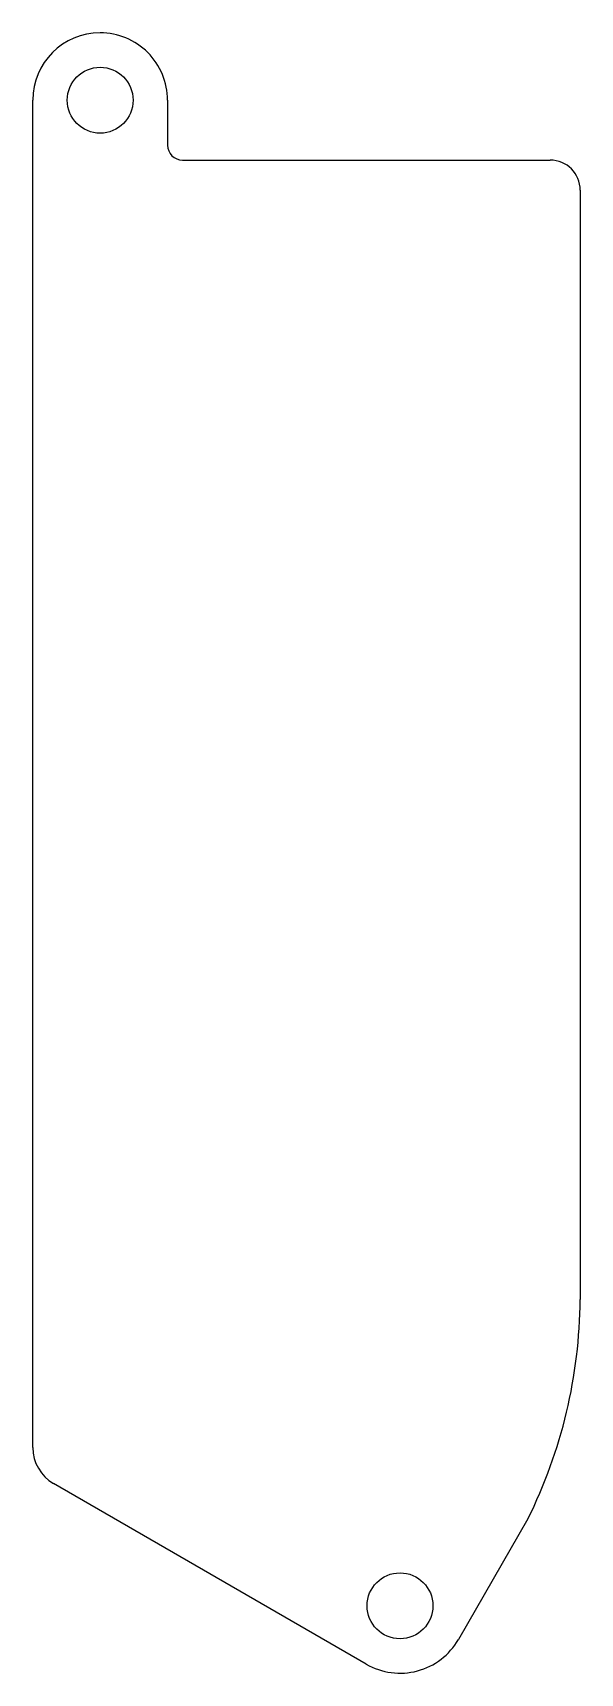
# Model space of a CAD drawing. Extents: x 95.7 to 114, y -61.4 to -6.6.
import ezdxf

# ---------------------------------------------------------------- set-up
doc = ezdxf.new("R2010")
doc.units = 0
doc.layers.add('Solid', color=7, linetype='CONTINUOUS')

msp = doc.modelspace()

# ---------------------------------------------------------------- linework, layer by layer
at = {"layer": 'Solid'}
for p, q in [((97.9989, -6.64445), (97.9989, -6.64445, 1.6)), ((97.9989, -6.64445), (97.9989, -6.64445, 1.6)), ((95.7486, -53.8682, 1.6), (95.7488, -8.89444, 1.6)), ((95.7486, -53.8682), (95.7488, -8.89444)), ((95.7486, -53.8682), (95.7488, -8.89444)), ((95.7486, -53.8682, 1.6), (95.7488, -8.89444, 1.6)), ((95.7488, -8.89444), (95.7488, -8.89444, 1.6)), ((95.7488, -8.89444), (95.7488, -8.89444, 1.6)), ((99.099, -8.89463), (99.099, -8.89463, 1.6)), ((99.099, -8.89463), (99.099, -8.89463, 1.6)), ((100.249, -8.89459), (100.249, -10.3945)), ((100.249, -8.89459, 1.6), (100.249, -10.3945, 1.6)), ((100.249, -8.89459), (100.249, -8.89459, 1.6)), ((100.249, -8.89459), (100.249, -8.89459, 1.6)), ((100.249, -8.89459, 1.6), (100.249, -10.3945, 1.6)), ((100.249, -8.89459), (100.249, -10.3945)), ((100.249, -10.3945), (100.249, -10.3945, 1.6)), ((100.249, -10.3945), (100.249, -10.3945, 1.6)), ((100.749, -10.8945), (113.03, -10.8943)), ((100.749, -10.8945, 1.6), (113.03, -10.8943, 1.6)), ((100.749, -10.8945, 1.6), (113.03, -10.8943, 1.6)), ((100.749, -10.8945), (113.03, -10.8943)), ((100.749, -10.8945), (100.749, -10.8945, 1.6)), ((100.749, -10.8945), (100.749, -10.8945, 1.6)), ((113.03, -10.8943), (113.03, -10.8943, 1.6)), ((113.03, -10.8943), (113.03, -10.8943, 1.6)), ((114.03, -11.8943), (114.03, -48.9289)), ((114.03, -11.8943, 1.6), (114.03, -48.9289, 1.6)), ((114.03, -11.8943), (114.03, -11.8943, 1.6)), ((114.03, -11.8943, 1.6), (114.03, -48.9289, 1.6)), ((114.03, -11.8943), (114.03, -48.9289)), ((114.03, -11.8943), (114.03, -11.8943, 1.6)), ((114.03, -48.9289), (114.03, -48.9289, 1.6)), ((114.03, -48.9289), (114.03, -48.9289, 1.6)), ((95.7486, -53.8682), (95.7486, -53.8682, 1.6)), ((95.7486, -53.8682), (95.7486, -53.8682, 1.6)), ((96.4415, -55.0682), (96.4415, -55.0682, 1.6)), ((106.887, -61.0988), (96.4415, -55.0682)), ((106.887, -61.0988, 1.6), (96.4415, -55.0682, 1.6)), ((106.887, -61.0988, 1.6), (96.4415, -55.0682, 1.6)), ((96.4415, -55.0682), (96.4415, -55.0682, 1.6)), ((106.887, -61.0988), (96.4415, -55.0682)), ((112.283, -56.2531), (109.961, -60.2753)), ((112.283, -56.2531, 1.6), (109.961, -60.2753, 1.6)), ((112.283, -56.2531, 1.6), (109.961, -60.2753, 1.6)), ((112.283, -56.2531), (109.961, -60.2753)), ((112.283, -56.2531), (112.283, -56.2531, 1.6)), ((112.283, -56.2531), (112.283, -56.2531, 1.6)), ((109.112, -59.1505), (109.112, -59.1505, 1.6)), ((109.112, -59.1505), (109.112, -59.1505, 1.6)), ((109.961, -60.2753), (109.961, -60.2753, 1.6)), ((109.961, -60.2753), (109.961, -60.2753, 1.6)), ((106.887, -61.0988), (106.887, -61.0988, 1.6)), ((106.887, -61.0988), (106.887, -61.0988, 1.6))]:
    msp.add_line(p, q, dxfattribs=at)
for centre in [(97.999, -8.89463), (97.999, -8.89463), (97.999, -8.89463), (97.999, -8.89463), (108.012, -59.1505), (108.012, -59.1505), (108.012, -59.1505), (108.012, -59.1505)]:
    msp.add_circle(centre, 1.1, dxfattribs=at)
for centre, radius, start, end in [((97.9988, -8.89452), 2.25007, 89.9982, 179.998), ((97.9988, -8.89452, 1.6), 2.25007, 89.9982, 179.998), ((97.9988, -8.89452), 2.25007, 89.9982, 179.998), ((97.9988, -8.89452, 1.6), 2.25007, 89.9982, 179.998), ((97.9989, -8.89443), 2.24998, -0.004074, 90), ((97.9989, -8.89443, 1.6), 2.24998, -0.004074, 90), ((97.9989, -8.89443), 2.24998, -0.004074, 90), ((97.9989, -8.89443, 1.6), 2.24998, -0.004074, 90), ((100.749, -10.3945), 0.50001, -179.999, -90.0011), ((100.749, -10.3945, 1.6), 0.50001, -179.999, -90.0011), ((100.749, -10.3945), 0.50001, -179.999, -90.0011), ((100.749, -10.3945, 1.6), 0.50001, -179.999, -90.0011), ((113.03, -11.8943), 1.00001, 0.000573, 89.9993), ((113.03, -11.8943, 1.6), 1.00001, 0.000573, 89.9993), ((113.03, -11.8943), 1.00001, 0.000573, 89.9993), ((113.03, -11.8943, 1.6), 1.00001, 0.000573, 89.9993), ((97.2559, -48.7989), 16.7745, -26.3833, -0.443968), ((97.2559, -48.7989, 1.6), 16.7745, -26.3833, -0.443968), ((97.2559, -48.7989), 16.7745, -26.3833, -0.443968), ((97.2559, -48.7989, 1.6), 16.7745, -26.3833, -0.443968), ((97.1343, -53.8682), 1.38564, -180, -120), ((97.1343, -53.8682, 1.6), 1.38564, -180, -120), ((97.1343, -53.8682), 1.38564, -180, -120), ((97.1343, -53.8682, 1.6), 1.38564, -180, -120), ((108.012, -59.1502), 2.25005, -120.002, -30.0015), ((108.012, -59.1502, 1.6), 2.25005, -120.002, -30.0015), ((108.012, -59.1502), 2.25005, -120.002, -30.0015), ((108.012, -59.1502, 1.6), 2.25005, -120.002, -30.0015)]:
    msp.add_arc(centre, radius, start, end, dxfattribs=at)

doc.saveas('drawing.dxf')
